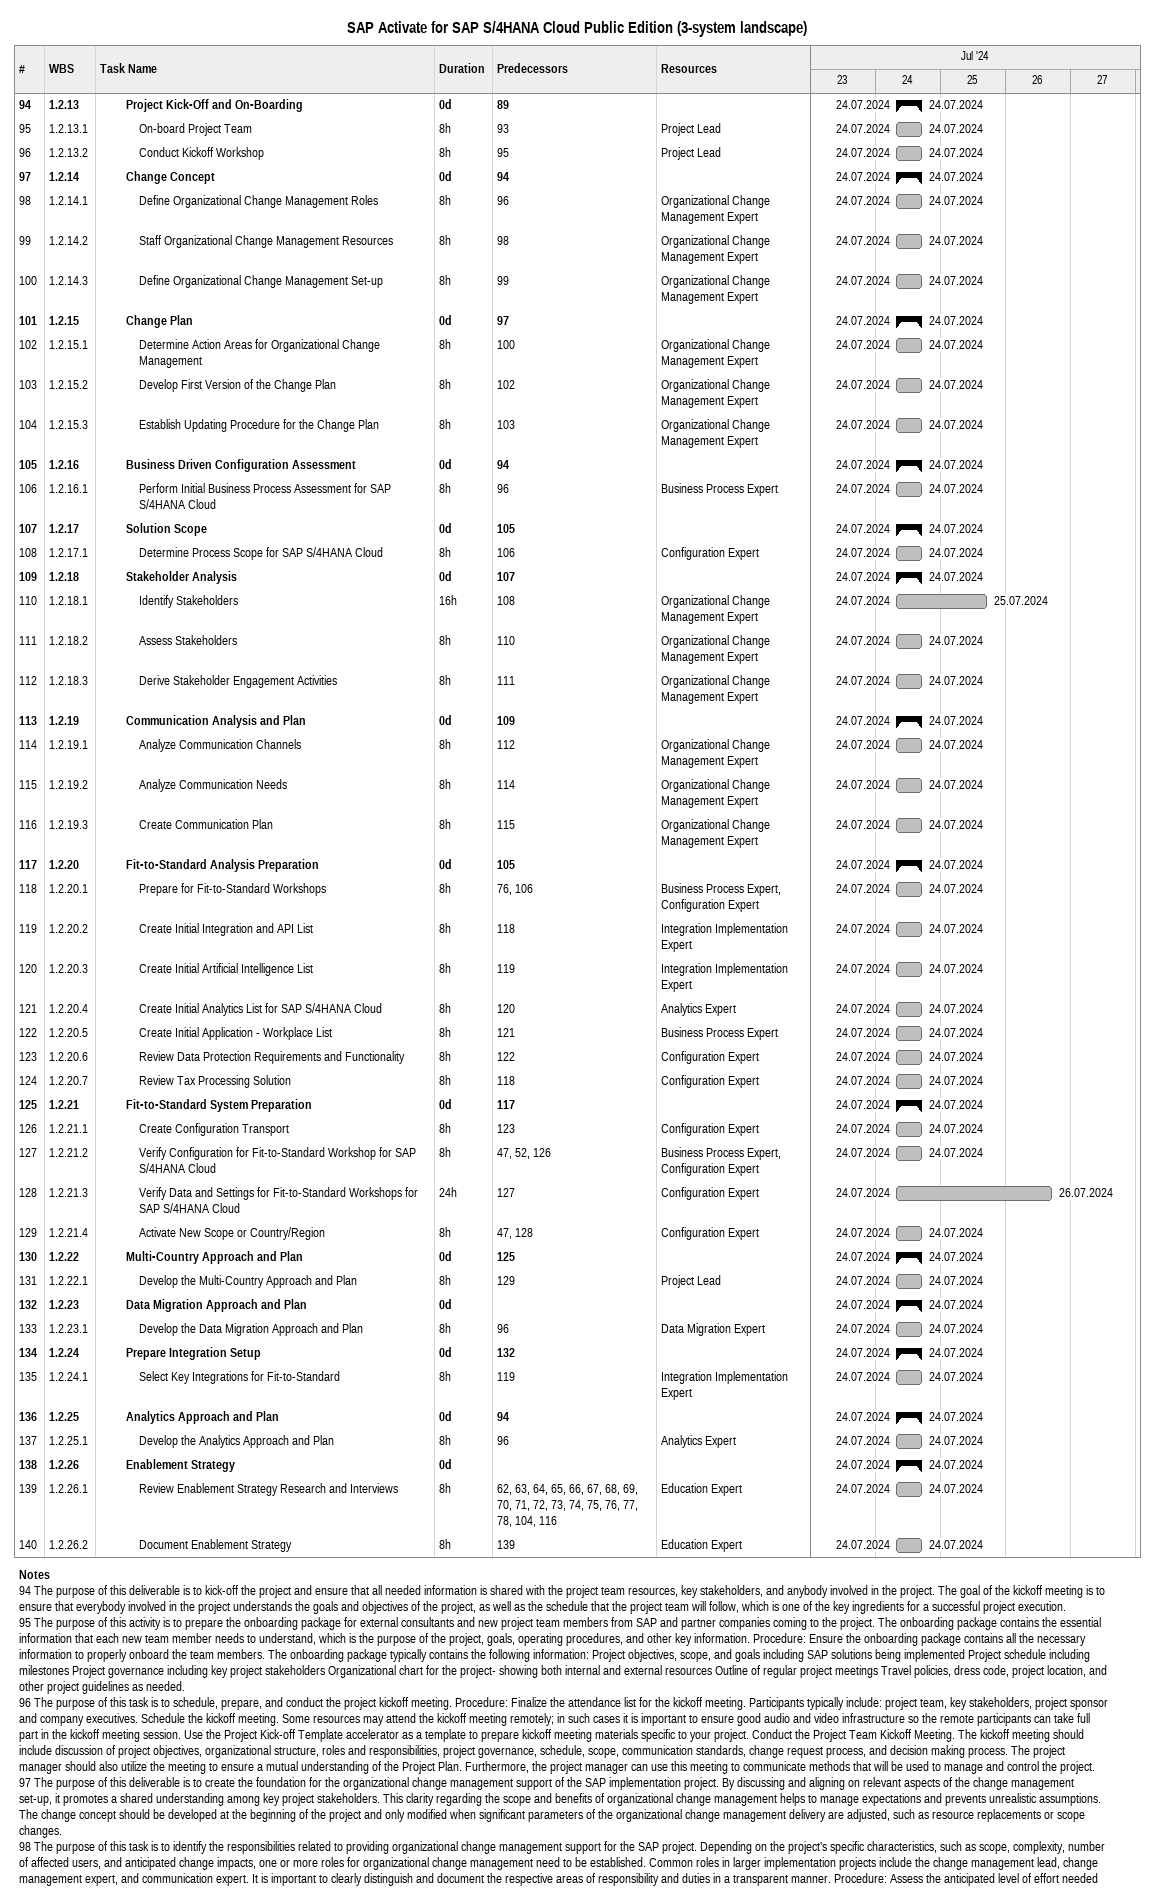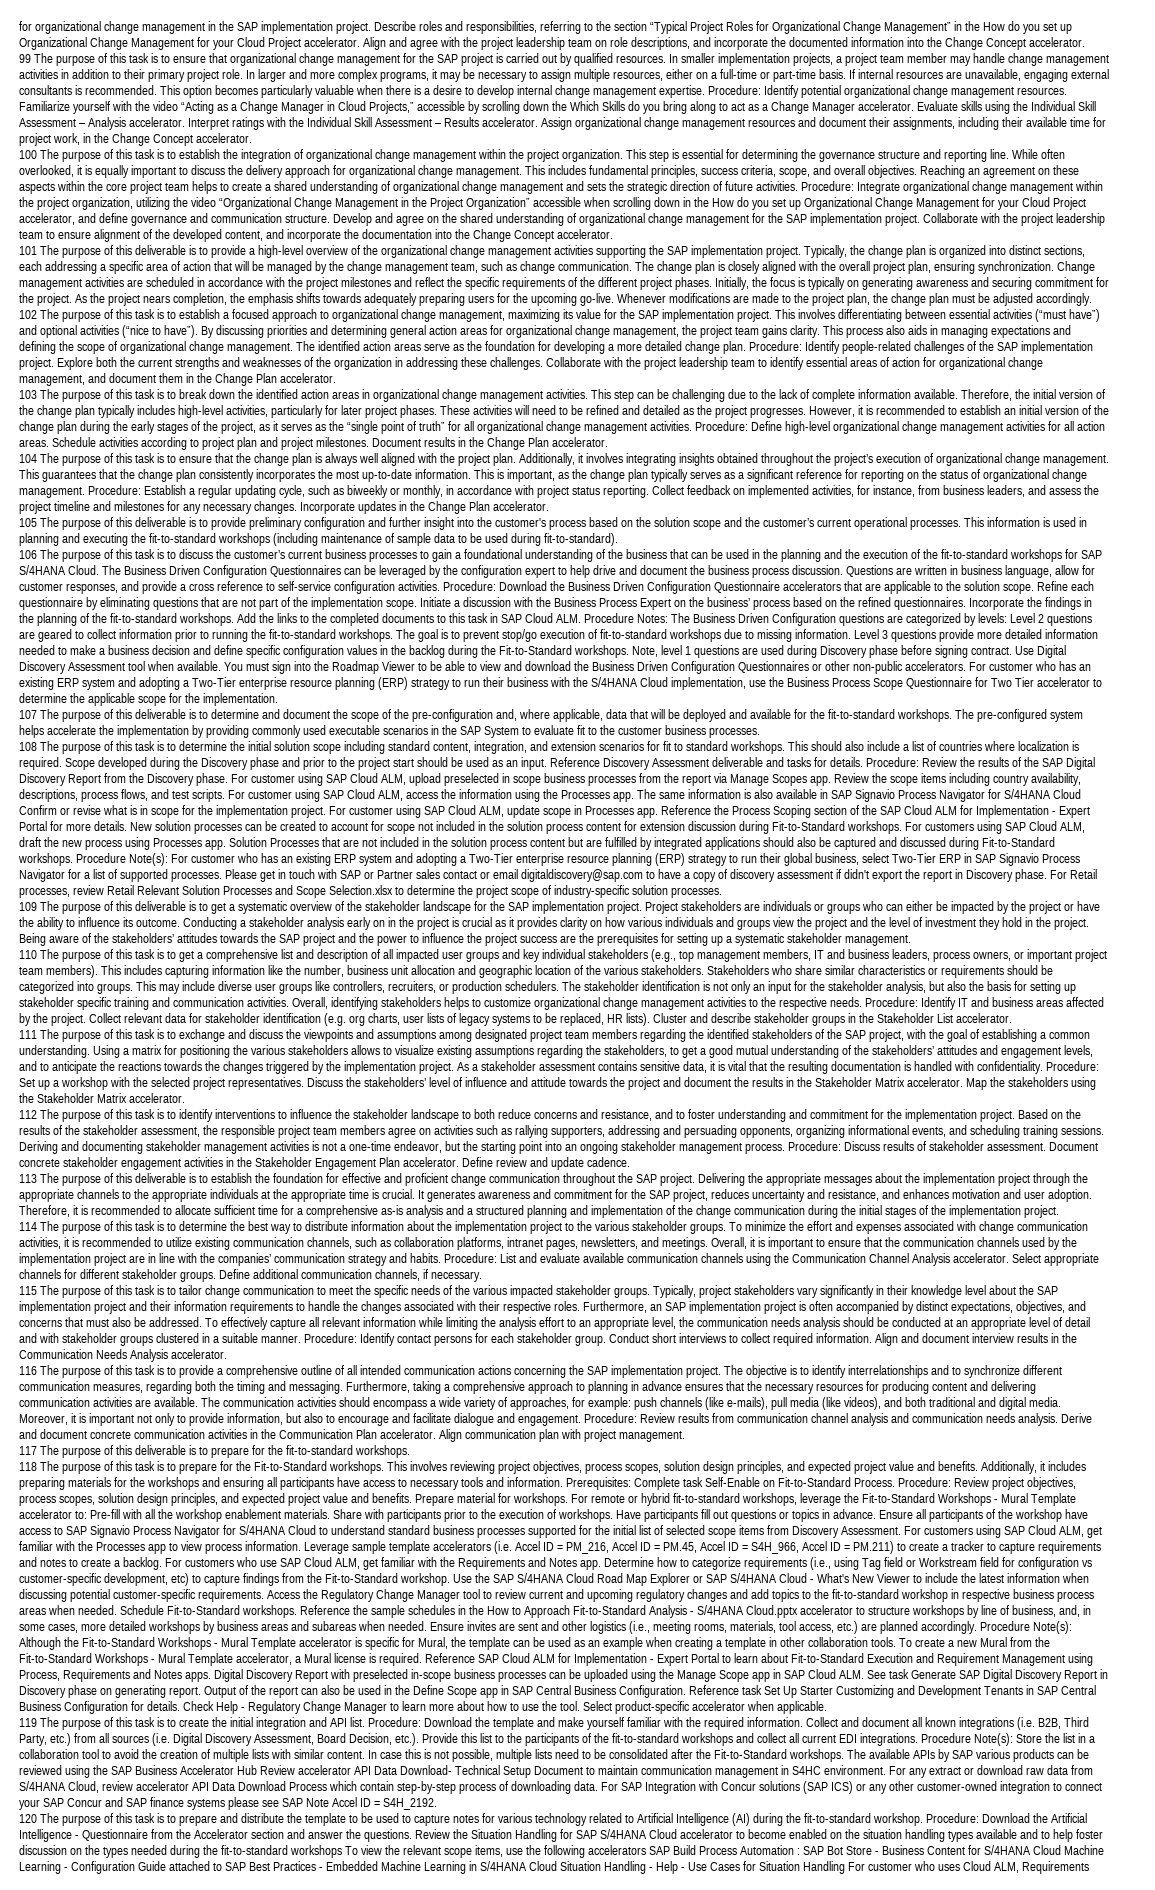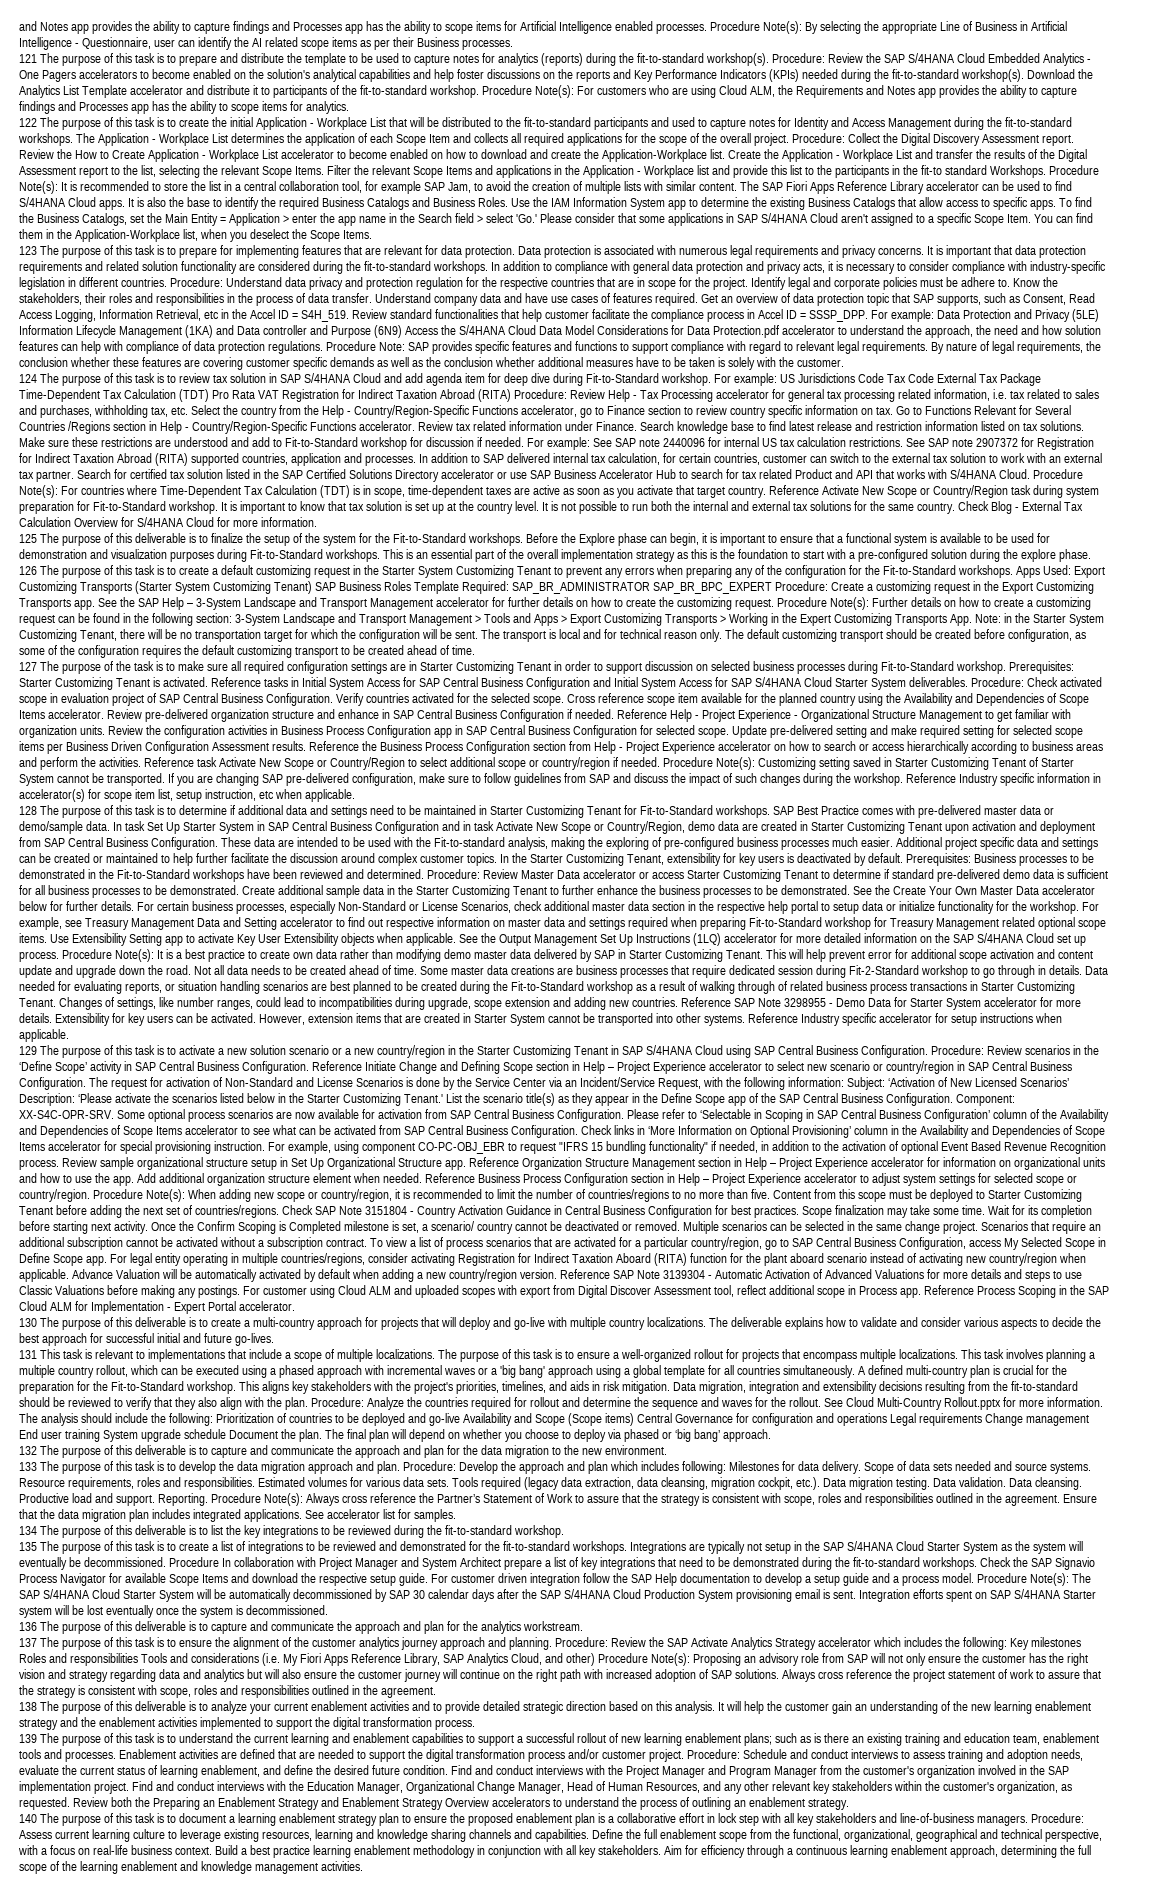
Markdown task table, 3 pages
SAP Activate for SAP S/4HANA Cloud Public Edition (3-system landscape)

| ID | WBS | Task | Duration | Start | Finish | Predecessors | Resources |
|---|---|---|---|---|---|---|---|
| 94 | 1.2.13 | **Project Kick-Off and On-Boarding** | 0d | 2024-07-24 | 2024-07-24 | 89 |  |
| 95 | 1.2.13.1 | On-board Project Team | 8h | 2024-07-24 | 2024-07-24 | 93 | Project Lead |
| 96 | 1.2.13.2 | Conduct Kickoff Workshop | 8h | 2024-07-24 | 2024-07-24 | 95 | Project Lead |
| 97 | 1.2.14 | **Change Concept** | 0d | 2024-07-24 | 2024-07-24 | 94 |  |
| 98 | 1.2.14.1 | Define Organizational Change Management Roles | 8h | 2024-07-24 | 2024-07-24 | 96 | Organizational Change Management Expert |
| 99 | 1.2.14.2 | Staff Organizational Change Management Resources | 8h | 2024-07-24 | 2024-07-24 | 98 | Organizational Change Management Expert |
| 100 | 1.2.14.3 | Define Organizational Change Management Set-up | 8h | 2024-07-24 | 2024-07-24 | 99 | Organizational Change Management Expert |
| 101 | 1.2.15 | **Change Plan** | 0d | 2024-07-24 | 2024-07-24 | 97 |  |
| 102 | 1.2.15.1 | Determine Action Areas for Organizational Change Management | 8h | 2024-07-24 | 2024-07-24 | 100 | Organizational Change Management Expert |
| 103 | 1.2.15.2 | Develop First Version of the Change Plan | 8h | 2024-07-24 | 2024-07-24 | 102 | Organizational Change Management Expert |
| 104 | 1.2.15.3 | Establish Updating Procedure for the Change Plan | 8h | 2024-07-24 | 2024-07-24 | 103 | Organizational Change Management Expert |
| 105 | 1.2.16 | **Business Driven Configuration Assessment** | 0d | 2024-07-24 | 2024-07-24 | 94 |  |
| 106 | 1.2.16.1 | Perform Initial Business Process Assessment for SAP S/4HANA Cloud | 8h | 2024-07-24 | 2024-07-24 | 96 | Business Process Expert |
| 107 | 1.2.17 | **Solution Scope** | 0d | 2024-07-24 | 2024-07-24 | 105 |  |
| 108 | 1.2.17.1 | Determine Process Scope for SAP S/4HANA Cloud | 8h | 2024-07-24 | 2024-07-24 | 106 | Configuration Expert |
| 109 | 1.2.18 | **Stakeholder Analysis** | 0d | 2024-07-24 | 2024-07-24 | 107 |  |
| 110 | 1.2.18.1 | Identify Stakeholders | 16h | 2024-07-24 | 2024-07-25 | 108 | Organizational Change Management Expert |
| 111 | 1.2.18.2 | Assess Stakeholders | 8h | 2024-07-24 | 2024-07-24 | 110 | Organizational Change Management Expert |
| 112 | 1.2.18.3 | Derive Stakeholder Engagement Activities | 8h | 2024-07-24 | 2024-07-24 | 111 | Organizational Change Management Expert |
| 113 | 1.2.19 | **Communication Analysis and Plan** | 0d | 2024-07-24 | 2024-07-24 | 109 |  |
| 114 | 1.2.19.1 | Analyze Communication Channels | 8h | 2024-07-24 | 2024-07-24 | 112 | Organizational Change Management Expert |
| 115 | 1.2.19.2 | Analyze Communication Needs | 8h | 2024-07-24 | 2024-07-24 | 114 | Organizational Change Management Expert |
| 116 | 1.2.19.3 | Create Communication Plan | 8h | 2024-07-24 | 2024-07-24 | 115 | Organizational Change Management Expert |
| 117 | 1.2.20 | **Fit-to-Standard Analysis Preparation** | 0d | 2024-07-24 | 2024-07-24 | 105 |  |
| 118 | 1.2.20.1 | Prepare for Fit-to-Standard Workshops | 8h | 2024-07-24 | 2024-07-24 | 76, 106 | Business Process Expert, Configuration Expert |
| 119 | 1.2.20.2 | Create Initial Integration and API List | 8h | 2024-07-24 | 2024-07-24 | 118 | Integration Implementation Expert |
| 120 | 1.2.20.3 | Create Initial Artificial Intelligence List | 8h | 2024-07-24 | 2024-07-24 | 119 | Integration Implementation Expert |
| 121 | 1.2.20.4 | Create Initial Analytics List for SAP S/4HANA Cloud | 8h | 2024-07-24 | 2024-07-24 | 120 | Analytics Expert |
| 122 | 1.2.20.5 | Create Initial Application - Workplace List | 8h | 2024-07-24 | 2024-07-24 | 121 | Business Process Expert |
| 123 | 1.2.20.6 | Review Data Protection Requirements and Functionality | 8h | 2024-07-24 | 2024-07-24 | 122 | Configuration Expert |
| 124 | 1.2.20.7 | Review Tax Processing Solution | 8h | 2024-07-24 | 2024-07-24 | 118 | Configuration Expert |
| 125 | 1.2.21 | **Fit-to-Standard System Preparation** | 0d | 2024-07-24 | 2024-07-24 | 117 |  |
| 126 | 1.2.21.1 | Create Configuration Transport | 8h | 2024-07-24 | 2024-07-24 | 123 | Configuration Expert |
| 127 | 1.2.21.2 | Verify Configuration for Fit-to-Standard Workshop for SAP S/4HANA Cloud | 8h | 2024-07-24 | 2024-07-24 | 47, 52, 126 | Business Process Expert, Configuration Expert |
| 128 | 1.2.21.3 | Verify Data and Settings for Fit-to-Standard Workshops for SAP S/4HANA Cloud | 24h | 2024-07-24 | 2024-07-26 | 127 | Configuration Expert |
| 129 | 1.2.21.4 | Activate New Scope or Country/Region | 8h | 2024-07-24 | 2024-07-24 | 47, 128 | Configuration Expert |
| 130 | 1.2.22 | **Multi-Country Approach and Plan** | 0d | 2024-07-24 | 2024-07-24 | 125 |  |
| 131 | 1.2.22.1 | Develop the Multi-Country Approach and Plan | 8h | 2024-07-24 | 2024-07-24 | 129 | Project Lead |
| 132 | 1.2.23 | **Data Migration Approach and Plan** | 0d | 2024-07-24 | 2024-07-24 |  |  |
| 133 | 1.2.23.1 | Develop the Data Migration Approach and Plan | 8h | 2024-07-24 | 2024-07-24 | 96 | Data Migration Expert |
| 134 | 1.2.24 | **Prepare Integration Setup** | 0d | 2024-07-24 | 2024-07-24 | 132 |  |
| 135 | 1.2.24.1 | Select Key Integrations for Fit-to-Standard | 8h | 2024-07-24 | 2024-07-24 | 119 | Integration Implementation Expert |
| 136 | 1.2.25 | **Analytics Approach and Plan** | 0d | 2024-07-24 | 2024-07-24 | 94 |  |
| 137 | 1.2.25.1 | Develop the Analytics Approach and Plan | 8h | 2024-07-24 | 2024-07-24 | 96 | Analytics Expert |
| 138 | 1.2.26 | **Enablement Strategy** | 0d | 2024-07-24 | 2024-07-24 |  |  |
| 139 | 1.2.26.1 | Review Enablement Strategy Research and Interviews | 8h | 2024-07-24 | 2024-07-24 | 62, 63, 64, 65, 66, 67, 68, 69, 70, 71, 72, 73, 74, 75, 76, 77, 78, 104, 116 | Education Expert |
| 140 | 1.2.26.2 | Document Enablement Strategy | 8h | 2024-07-24 | 2024-07-24 | 139 | Education Expert |

Notes
- 94: The purpose of this deliverable is to kick-off the project and ensure that all needed information is shared with the project team resources, key stakeholders, and anybody involved in the project. The goal of the kickoff meeting is to ensure that everybody involved in the project understands the goals and objectives of the project, as well as the schedule that the project team will follow, which is one of the key ingredients for a successful project execution.
- 95: The purpose of this activity is to prepare the onboarding package for external consultants and new project team members from SAP and partner companies coming to the project. The onboarding package contains the essential information that each new team member needs to understand, which is the purpose of the project, goals, operating procedures, and other key information. Procedure: Ensure the onboarding package contains all the necessary information to properly onboard the team members. The onboarding package typically contains the following information: Project objectives, scope, and goals including SAP solutions being implemented Project schedule including milestones Project governance including key project stakeholders Organizational chart for the project- showing both internal and external resources Outline of regular project meetings Travel policies, dress code, project location, and other project guidelines as needed.
- 96: The purpose of this task is to schedule, prepare, and conduct the project kickoff meeting. Procedure: Finalize the attendance list for the kickoff meeting. Participants typically include: project team, key stakeholders, project sponsor and company executives. Schedule the kickoff meeting. Some resources may attend the kickoff meeting remotely; in such cases it is important to ensure good audio and video infrastructure so the remote participants can take full part in the kickoff meeting session. Use the Project Kick-off Template accelerator as a template to prepare kickoff meeting materials specific to your project. Conduct the Project Team Kickoff Meeting. The kickoff meeting should include discussion of project objectives, organizational structure, roles and responsibilities, project governance, schedule, scope, communication standards, change request process, and decision making process. The project manager should also utilize the meeting to ensure a mutual understanding of the Project Plan. Furthermore, the project manager can use this meeting to communicate methods that will be used to manage and control the project.
- 97: The purpose of this deliverable is to create the foundation for the organizational change management support of the SAP implementation project. By discussing and aligning on relevant aspects of the change management set-up, it promotes a shared understanding among key project stakeholders. This clarity regarding the scope and benefits of organizational change management helps to manage expectations and prevents unrealistic assumptions. The change concept should be developed at the beginning of the project and only modified when significant parameters of the organizational change management delivery are adjusted, such as resource replacements or scope changes.
- 98: The purpose of this task is to identify the responsibilities related to providing organizational change management support for the SAP project. Depending on the project’s specific characteristics, such as scope, complexity, number of affected users, and anticipated change impacts, one or more roles for organizational change management need to be established. Common roles in larger implementation projects include the change management lead, change management expert, and communication expert. It is important to clearly distinguish and document the respective areas of responsibility and duties in a transparent manner. Procedure: Assess the anticipated level of effort needed for organizational change management in the SAP implementation project. Describe roles and responsibilities, referring to the section “Typical Project Roles for Organizational Change Management” in the How do you set up Organizational Change Management for your Cloud Project accelerator. Align and agree with the project leadership team on role descriptions, and incorporate the documented information into the Change Concept accelerator.
- 99: The purpose of this task is to ensure that organizational change management for the SAP project is carried out by qualified resources. In smaller implementation projects, a project team member may handle change management activities in addition to their primary project role. In larger and more complex programs, it may be necessary to assign multiple resources, either on a full-time or part-time basis. If internal resources are unavailable, engaging external consultants is recommended. This option becomes particularly valuable when there is a desire to develop internal change management expertise. Procedure: Identify potential organizational change management resources. Familiarize yourself with the video “Acting as a Change Manager in Cloud Projects,” accessible by scrolling down the Which Skills do you bring along to act as a Change Manager accelerator. Evaluate skills using the Individual Skill Assessment – Analysis accelerator. Interpret ratings with the Individual Skill Assessment – Results accelerator. Assign organizational change management resources and document their assignments, including their available time for project work, in the Change Concept accelerator.
- 100: The purpose of this task is to establish the integration of organizational change management within the project organization. This step is essential for determining the governance structure and reporting line. While often overlooked, it is equally important to discuss the delivery approach for organizational change management. This includes fundamental principles, success criteria, scope, and overall objectives. Reaching an agreement on these aspects within the core project team helps to create a shared understanding of organizational change management and sets the strategic direction of future activities. Procedure: Integrate organizational change management within the project organization, utilizing the video “Organizational Change Management in the Project Organization” accessible when scrolling down in the How do you set up Organizational Change Management for your Cloud Project accelerator, and define governance and communication structure. Develop and agree on the shared understanding of organizational change management for the SAP implementation project. Collaborate with the project leadership team to ensure alignment of the developed content, and incorporate the documentation into the Change Concept accelerator.
- 101: The purpose of this deliverable is to provide a high-level overview of the organizational change management activities supporting the SAP implementation project. Typically, the change plan is organized into distinct sections, each addressing a specific area of action that will be managed by the change management team, such as change communication. The change plan is closely aligned with the overall project plan, ensuring synchronization. Change management activities are scheduled in accordance with the project milestones and reflect the specific requirements of the different project phases. Initially, the focus is typically on generating awareness and securing commitment for the project. As the project nears completion, the emphasis shifts towards adequately preparing users for the upcoming go-live. Whenever modifications are made to the project plan, the change plan must be adjusted accordingly.
- 102: The purpose of this task is to establish a focused approach to organizational change management, maximizing its value for the SAP implementation project. This involves differentiating between essential activities (“must have”) and optional activities (“nice to have”). By discussing priorities and determining general action areas for organizational change management, the project team gains clarity. This process also aids in managing expectations and defining the scope of organizational change management. The identified action areas serve as the foundation for developing a more detailed change plan. Procedure: Identify people-related challenges of the SAP implementation project. Explore both the current strengths and weaknesses of the organization in addressing these challenges. Collaborate with the project leadership team to identify essential areas of action for organizational change management, and document them in the Change Plan accelerator.
- 103: The purpose of this task is to break down the identified action areas in organizational change management activities. This step can be challenging due to the lack of complete information available. Therefore, the initial version of the change plan typically includes high-level activities, particularly for later project phases. These activities will need to be refined and detailed as the project progresses. However, it is recommended to establish an initial version of the change plan during the early stages of the project, as it serves as the “single point of truth” for all organizational change management activities. Procedure: Define high-level organizational change management activities for all action areas. Schedule activities according to project plan and project milestones. Document results in the Change Plan accelerator.
- 104: The purpose of this task is to ensure that the change plan is always well aligned with the project plan. Additionally, it involves integrating insights obtained throughout the project’s execution of organizational change management. This guarantees that the change plan consistently incorporates the most up-to-date information. This is important, as the change plan typically serves as a significant reference for reporting on the status of organizational change management. Procedure: Establish a regular updating cycle, such as biweekly or monthly, in accordance with project status reporting. Collect feedback on implemented activities, for instance, from business leaders, and assess the project timeline and milestones for any necessary changes. Incorporate updates in the Change Plan accelerator.
- 105: The purpose of this deliverable is to provide preliminary configuration and further insight into the customer's process based on the solution scope and the customer’s current operational processes. This information is used in planning and executing the fit-to-standard workshops (including maintenance of sample data to be used during fit-to-standard).
- 106: The purpose of this task is to discuss the customer’s current business processes to gain a foundational understanding of the business that can be used in the planning and the execution of the fit-to-standard workshops for SAP S/4HANA Cloud. The Business Driven Configuration Questionnaires can be leveraged by the configuration expert to help drive and document the business process discussion. Questions are written in business language, allow for customer responses, and provide a cross reference to self-service configuration activities. Procedure: Download the Business Driven Configuration Questionnaire accelerators that are applicable to the solution scope. Refine each questionnaire by eliminating questions that are not part of the implementation scope. Initiate a discussion with the Business Process Expert on the business’ process based on the refined questionnaires. Incorporate the findings in the planning of the fit-to-standard workshops. Add the links to the completed documents to this task in SAP Cloud ALM. Procedure Notes: The Business Driven Configuration questions are categorized by levels: Level 2 questions are geared to collect information prior to running the fit-to-standard workshops. The goal is to prevent stop/go execution of fit-to-standard workshops due to missing information. Level 3 questions provide more detailed information needed to make a business decision and define specific configuration values in the backlog during the Fit-to-Standard workshops. Note, level 1 questions are used during Discovery phase before signing contract. Use Digital Discovery Assessment tool when available. You must sign into the Roadmap Viewer to be able to view and download the Business Driven Configuration Questionnaires or other non-public accelerators. For customer who has an existing ERP system and adopting a Two-Tier enterprise resource planning (ERP) strategy to run their business with the S/4HANA Cloud implementation, use the Business Process Scope Questionnaire for Two Tier accelerator to determine the applicable scope for the implementation.
- 107: The purpose of this deliverable is to determine and document the scope of the pre-configuration and, where applicable, data that will be deployed and available for the fit-to-standard workshops. The pre-configured system helps accelerate the implementation by providing commonly used executable scenarios in the SAP System to evaluate fit to the customer business processes.
- 108: The purpose of this task is to determine the initial solution scope including standard content, integration, and extension scenarios for fit to standard workshops. This should also include a list of countries where localization is required. Scope developed during the Discovery phase and prior to the project start should be used as an input. Reference Discovery Assessment deliverable and tasks for details. Procedure: Review the results of the SAP Digital Discovery Report from the Discovery phase. For customer using SAP Cloud ALM, upload preselected in scope business processes from the report via Manage Scopes app. Review the scope items including country availability, descriptions, process flows, and test scripts. For customer using SAP Cloud ALM, access the information using the Processes app. The same information is also available in SAP Signavio Process Navigator for S/4HANA Cloud Confirm or revise what is in scope for the implementation project. For customer using SAP Cloud ALM, update scope in Processes app. Reference the Process Scoping section of the SAP Cloud ALM for Implementation - Expert Portal for more details. New solution processes can be created to account for scope not included in the solution process content for extension discussion during Fit-to-Standard workshops. For customers using SAP Cloud ALM, draft the new process using Processes app. Solution Processes that are not included in the solution process content but are fulfilled by integrated applications should also be captured and discussed during Fit-to-Standard workshops. Procedure Note(s): For customer who has an existing ERP system and adopting a Two-Tier enterprise resource planning (ERP) strategy to run their global business, select Two-Tier ERP in SAP Signavio Process Navigator for a list of supported processes. Please get in touch with SAP or Partner sales contact or email digitaldiscovery@sap.com to have a copy of discovery assessment if didn't export the report in Discovery phase. For Retail processes, review Retail Relevant Solution Processes and Scope Selection.xlsx to determine the project scope of industry-specific solution processes.
- 109: The purpose of this deliverable is to get a systematic overview of the stakeholder landscape for the SAP implementation project. Project stakeholders are individuals or groups who can either be impacted by the project or have the ability to influence its outcome. Conducting a stakeholder analysis early on in the project is crucial as it provides clarity on how various individuals and groups view the project and the level of investment they hold in the project. Being aware of the stakeholders’ attitudes towards the SAP project and the power to influence the project success are the prerequisites for setting up a systematic stakeholder management.
- 110: The purpose of this task is to get a comprehensive list and description of all impacted user groups and key individual stakeholders (e.g., top management members, IT and business leaders, process owners, or important project team members). This includes capturing information like the number, business unit allocation and geographic location of the various stakeholders. Stakeholders who share similar characteristics or requirements should be categorized into groups. This may include diverse user groups like controllers, recruiters, or production schedulers. The stakeholder identification is not only an input for the stakeholder analysis, but also the basis for setting up stakeholder specific training and communication activities. Overall, identifying stakeholders helps to customize organizational change management activities to the respective needs. Procedure: Identify IT and business areas affected by the project. Collect relevant data for stakeholder identification (e.g. org charts, user lists of legacy systems to be replaced, HR lists). Cluster and describe stakeholder groups in the Stakeholder List accelerator.
- 111: The purpose of this task is to exchange and discuss the viewpoints and assumptions among designated project team members regarding the identified stakeholders of the SAP project, with the goal of establishing a common understanding. Using a matrix for positioning the various stakeholders allows to visualize existing assumptions regarding the stakeholders, to get a good mutual understanding of the stakeholders’ attitudes and engagement levels, and to anticipate the reactions towards the changes triggered by the implementation project. As a stakeholder assessment contains sensitive data, it is vital that the resulting documentation is handled with confidentiality. Procedure: Set up a workshop with the selected project representatives. Discuss the stakeholders’ level of influence and attitude towards the project and document the results in the Stakeholder Matrix accelerator. Map the stakeholders using the Stakeholder Matrix accelerator.
- 112: The purpose of this task is to identify interventions to influence the stakeholder landscape to both reduce concerns and resistance, and to foster understanding and commitment for the implementation project. Based on the results of the stakeholder assessment, the responsible project team members agree on activities such as rallying supporters, addressing and persuading opponents, organizing informational events, and scheduling training sessions. Deriving and documenting stakeholder management activities is not a one-time endeavor, but the starting point into an ongoing stakeholder management process. Procedure: Discuss results of stakeholder assessment. Document concrete stakeholder engagement activities in the Stakeholder Engagement Plan accelerator. Define review and update cadence.
- 113: The purpose of this deliverable is to establish the foundation for effective and proficient change communication throughout the SAP project. Delivering the appropriate messages about the implementation project through the appropriate channels to the appropriate individuals at the appropriate time is crucial. It generates awareness and commitment for the SAP project, reduces uncertainty and resistance, and enhances motivation and user adoption. Therefore, it is recommended to allocate sufficient time for a comprehensive as-is analysis and a structured planning and implementation of the change communication during the initial stages of the implementation project.
- 114: The purpose of this task is to determine the best way to distribute information about the implementation project to the various stakeholder groups. To minimize the effort and expenses associated with change communication activities, it is recommended to utilize existing communication channels, such as collaboration platforms, intranet pages, newsletters, and meetings. Overall, it is important to ensure that the communication channels used by the implementation project are in line with the companies’ communication strategy and habits. Procedure: List and evaluate available communication channels using the Communication Channel Analysis accelerator. Select appropriate channels for different stakeholder groups. Define additional communication channels, if necessary.
- 115: The purpose of this task is to tailor change communication to meet the specific needs of the various impacted stakeholder groups. Typically, project stakeholders vary significantly in their knowledge level about the SAP implementation project and their information requirements to handle the changes associated with their respective roles. Furthermore, an SAP implementation project is often accompanied by distinct expectations, objectives, and concerns that must also be addressed. To effectively capture all relevant information while limiting the analysis effort to an appropriate level, the communication needs analysis should be conducted at an appropriate level of detail and with stakeholder groups clustered in a suitable manner. Procedure: Identify contact persons for each stakeholder group. Conduct short interviews to collect required information. Align and document interview results in the Communication Needs Analysis accelerator.
- 116: The purpose of this task is to provide a comprehensive outline of all intended communication actions concerning the SAP implementation project. The objective is to identify interrelationships and to synchronize different communication measures, regarding both the timing and messaging. Furthermore, taking a comprehensive approach to planning in advance ensures that the necessary resources for producing content and delivering communication activities are available. The communication activities should encompass a wide variety of approaches, for example: push channels (like e-mails), pull media (like videos), and both traditional and digital media. Moreover, it is important not only to provide information, but also to encourage and facilitate dialogue and engagement. Procedure: Review results from communication channel analysis and communication needs analysis. Derive and document concrete communication activities in the Communication Plan accelerator. Align communication plan with project management.
- 117: The purpose of this deliverable is to prepare for the fit-to-standard workshops.
- 118: The purpose of this task is to prepare for the Fit-to-Standard workshops. This involves reviewing project objectives, process scopes, solution design principles, and expected project value and benefits. Additionally, it includes preparing materials for the workshops and ensuring all participants have access to necessary tools and information. Prerequisites: Complete task Self-Enable on Fit-to-Standard Process. Procedure: Review project objectives, process scopes, solution design principles, and expected project value and benefits. Prepare material for workshops. For remote or hybrid fit-to-standard workshops, leverage the Fit-to-Standard Workshops - Mural Template accelerator to: Pre-fill with all the workshop enablement materials. Share with participants prior to the execution of workshops. Have participants fill out questions or topics in advance. Ensure all participants of the workshop have access to SAP Signavio Process Navigator for S/4HANA Cloud to understand standard business processes supported for the initial list of selected scope items from Discovery Assessment. For customers using SAP Cloud ALM, get familiar with the Processes app to view process information. Leverage sample template accelerators (i.e. Accel ID = PM_216, Accel ID = PM.45, Accel ID = S4H_966, Accel ID = PM.211) to create a tracker to capture requirements and notes to create a backlog. For customers who use SAP Cloud ALM, get familiar with the Requirements and Notes app. Determine how to categorize requirements (i.e., using Tag field or Workstream field for configuration vs customer-specific development, etc) to capture findings from the Fit-to-Standard workshop. Use the SAP S/4HANA Cloud Road Map Explorer or SAP S/4HANA Cloud - What's New Viewer to include the latest information when discussing potential customer-specific requirements. Access the Regulatory Change Manager tool to review current and upcoming regulatory changes and add topics to the fit-to-standard workshop in respective business process areas when needed. Schedule Fit-to-Standard workshops. Reference the sample schedules in the How to Approach Fit-to-Standard Analysis - S/4HANA Cloud.pptx accelerator to structure workshops by line of business, and, in some cases, more detailed workshops by business areas and subareas when needed. Ensure invites are sent and other logistics (i.e., meeting rooms, materials, tool access, etc.) are planned accordingly. Procedure Note(s): Although the Fit-to-Standard Workshops - Mural Template accelerator is specific for Mural, the template can be used as an example when creating a template in other collaboration tools. To create a new Mural from the Fit-to-Standard Workshops - Mural Template accelerator, a Mural license is required. Reference SAP Cloud ALM for Implementation - Expert Portal to learn about Fit-to-Standard Execution and Requirement Management using Process, Requirements and Notes apps. Digital Discovery Report with preselected in-scope business processes can be uploaded using the Manage Scope app in SAP Cloud ALM. See task Generate SAP Digital Discovery Report in Discovery phase on generating report. Output of the report can also be used in the Define Scope app in SAP Central Business Configuration. Reference task Set Up Starter Customizing and Development Tenants in SAP Central Business Configuration for details. Check Help - Regulatory Change Manager to learn more about how to use the tool. Select product-specific accelerator when applicable.
- 119: The purpose of this task is to create the initial integration and API list. Procedure: Download the template and make yourself familiar with the required information. Collect and document all known integrations (i.e. B2B, Third Party, etc.) from all sources (i.e. Digital Discovery Assessment, Board Decision, etc.). Provide this list to the participants of the fit-to-standard workshops and collect all current EDI integrations. Procedure Note(s): Store the list in a collaboration tool to avoid the creation of multiple lists with similar content. In case this is not possible, multiple lists need to be consolidated after the Fit-to-Standard workshops. The available APIs by SAP various products can be reviewed using the SAP Business Accelerator Hub Review accelerator API Data Download- Technical Setup Document to maintain communication management in S4HC environment. For any extract or download raw data from S/4HANA Cloud, review accelerator API Data Download Process which contain step-by-step process of downloading data. For SAP Integration with Concur solutions (SAP ICS) or any other customer-owned integration to connect your SAP Concur and SAP finance systems please see SAP Note Accel ID = S4H_2192.
- 120: The purpose of this task is to prepare and distribute the template to be used to capture notes for various technology related to Artificial Intelligence (AI) during the fit-to-standard workshop. Procedure: Download the Artificial Intelligence - Questionnaire from the Accelerator section and answer the questions. Review the Situation Handling for SAP S/4HANA Cloud accelerator to become enabled on the situation handling types available and to help foster discussion on the types needed during the fit-to-standard workshops To view the relevant scope items, use the following accelerators SAP Build Process Automation : SAP Bot Store - Business Content for S/4HANA Cloud Machine Learning - Configuration Guide attached to SAP Best Practices - Embedded Machine Learning in S/4HANA Cloud Situation Handling - Help - Use Cases for Situation Handling For customer who uses Cloud ALM, Requirements and Notes app provides the ability to capture findings and Processes app has the ability to scope items for Artificial Intelligence enabled processes. Procedure Note(s): By selecting the appropriate Line of Business in Artificial Intelligence - Questionnaire, user can identify the AI related scope items as per their Business processes.
- 121: The purpose of this task is to prepare and distribute the template to be used to capture notes for analytics (reports) during the fit-to-standard workshop(s). Procedure: Review the SAP S/4HANA Cloud Embedded Analytics - One Pagers accelerators to become enabled on the solution's analytical capabilities and help foster discussions on the reports and Key Performance Indicators (KPIs) needed during the fit-to-standard workshop(s). Download the Analytics List Template accelerator and distribute it to participants of the fit-to-standard workshop. Procedure Note(s): For customers who are using Cloud ALM, the Requirements and Notes app provides the ability to capture findings and Processes app has the ability to scope items for analytics.
- 122: The purpose of this task is to create the initial Application - Workplace List that will be distributed to the fit-to-standard participants and used to capture notes for Identity and Access Management during the fit-to-standard workshops. The Application - Workplace List determines the application of each Scope Item and collects all required applications for the scope of the overall project. Procedure: Collect the Digital Discovery Assessment report. Review the How to Create Application - Workplace List accelerator to become enabled on how to download and create the Application-Workplace list. Create the Application - Workplace List and transfer the results of the Digital Assessment report to the list, selecting the relevant Scope Items. Filter the relevant Scope Items and applications in the Application - Workplace list and provide this list to the participants in the fit-to standard Workshops. Procedure Note(s): It is recommended to store the list in a central collaboration tool, for example SAP Jam, to avoid the creation of multiple lists with similar content. The SAP Fiori Apps Reference Library accelerator can be used to find S/4HANA Cloud apps. It is also the base to identify the required Business Catalogs and Business Roles. Use the IAM Information System app to determine the existing Business Catalogs that allow access to specific apps. To find the Business Catalogs, set the Main Entity = Application > enter the app name in the Search field > select 'Go.' Please consider that some applications in SAP S/4HANA Cloud aren't assigned to a specific Scope Item. You can find them in the Application-Workplace list, when you deselect the Scope Items.
- 123: The purpose of this task is to prepare for implementing features that are relevant for data protection. Data protection is associated with numerous legal requirements and privacy concerns. It is important that data protection requirements and related solution functionality are considered during the fit-to-standard workshops. In addition to compliance with general data protection and privacy acts, it is necessary to consider compliance with industry-specific legislation in different countries. Procedure: Understand data privacy and protection regulation for the respective countries that are in scope for the project. Identify legal and corporate policies must be adhere to. Know the stakeholders, their roles and responsibilities in the process of data transfer. Understand company data and have use cases of features required. Get an overview of data protection topic that SAP supports, such as Consent, Read Access Logging, Information Retrieval, etc in the Accel ID = S4H_519. Review standard functionalities that help customer facilitate the compliance process in Accel ID = SSSP_DPP. For example: Data Protection and Privacy (5LE) Information Lifecycle Management (1KA) and Data controller and Purpose (6N9) Access the S/4HANA Cloud Data Model Considerations for Data Protection.pdf accelerator to understand the approach, the need and how solution features can help with compliance of data protection regulations. Procedure Note: SAP provides specific features and functions to support compliance with regard to relevant legal requirements. By nature of legal requirements, the conclusion whether these features are covering customer specific demands as well as the conclusion whether additional measures have to be taken is solely with the customer.
- 124: The purpose of this task is to review tax solution in SAP S/4HANA Cloud and add agenda item for deep dive during Fit-to-Standard workshop. For example: US Jurisdictions Code Tax Code External Tax Package Time-Dependent Tax Calculation (TDT) Pro Rata VAT Registration for Indirect Taxation Abroad (RITA) Procedure: Review Help - Tax Processing accelerator for general tax processing related information, i.e. tax related to sales and purchases, withholding tax, etc. Select the country from the Help - Country/Region-Specific Functions accelerator, go to Finance section to review country specific information on tax. Go to Functions Relevant for Several Countries /Regions section in Help - Country/Region-Specific Functions accelerator. Review tax related information under Finance. Search knowledge base to find latest release and restriction information listed on tax solutions. Make sure these restrictions are understood and add to Fit-to-Standard workshop for discussion if needed. For example: See SAP note 2440096 for internal US tax calculation restrictions. See SAP note 2907372 for Registration for Indirect Taxation Abroad (RITA) supported countries, application and processes. In addition to SAP delivered internal tax calculation, for certain countries, customer can switch to the external tax solution to work with an external tax partner. Search for certified tax solution listed in the SAP Certified Solutions Directory accelerator or use SAP Business Accelerator Hub to search for tax related Product and API that works with S/4HANA Cloud. Procedure Note(s): For countries where Time-Dependent Tax Calculation (TDT) is in scope, time-dependent taxes are active as soon as you activate that target country. Reference Activate New Scope or Country/Region task during system preparation for Fit-to-Standard workshop. It is important to know that tax solution is set up at the country level. It is not possible to run both the internal and external tax solutions for the same country. Check Blog - External Tax Calculation Overview for S/4HANA Cloud for more information.
- 125: The purpose of this deliverable is to finalize the setup of the system for the Fit-to-Standard workshops. Before the Explore phase can begin, it is important to ensure that a functional system is available to be used for demonstration and visualization purposes during Fit-to-Standard workshops. This is an essential part of the overall implementation strategy as this is the foundation to start with a pre-configured solution during the explore phase.
- 126: The purpose of this task is to create a default customizing request in the Starter System Customizing Tenant to prevent any errors when preparing any of the configuration for the Fit-to-Standard workshops. Apps Used: Export Customizing Transports (Starter System Customizing Tenant) SAP Business Roles Template Required: SAP_BR_ADMINISTRATOR SAP_BR_BPC_EXPERT Procedure: Create a customizing request in the Export Customizing Transports app. See the SAP Help – 3-System Landscape and Transport Management accelerator for further details on how to create the customizing request. Procedure Note(s): Further details on how to create a customizing request can be found in the following section: 3-System Landscape and Transport Management > Tools and Apps > Export Customizing Transports > Working in the Expert Customizing Transports App. Note: in the Starter System Customizing Tenant, there will be no transportation target for which the configuration will be sent. The transport is local and for technical reason only. The default customizing transport should be created before configuration, as some of the configuration requires the default customizing transport to be created ahead of time.
- 127: The purpose of the task is to make sure all required configuration settings are in Starter Customizing Tenant in order to support discussion on selected business processes during Fit-to-Standard workshop. Prerequisites: Starter Customizing Tenant is activated. Reference tasks in Initial System Access for SAP Central Business Configuration and Initial System Access for SAP S/4HANA Cloud Starter System deliverables. Procedure: Check activated scope in evaluation project of SAP Central Business Configuration. Verify countries activated for the selected scope. Cross reference scope item available for the planned country using the Availability and Dependencies of Scope Items accelerator. Review pre-delivered organization structure and enhance in SAP Central Business Configuration if needed. Reference Help - Project Experience - Organizational Structure Management to get familiar with organization units. Review the configuration activities in Business Process Configuration app in SAP Central Business Configuration for selected scope. Update pre-delivered setting and make required setting for selected scope items per Business Driven Configuration Assessment results. Reference the Business Process Configuration section from Help - Project Experience accelerator on how to search or access hierarchically according to business areas and perform the activities. Reference task Activate New Scope or Country/Region to select additional scope or country/region if needed. Procedure Note(s): Customizing setting saved in Starter Customizing Tenant of Starter System cannot be transported. If you are changing SAP pre-delivered configuration, make sure to follow guidelines from SAP and discuss the impact of such changes during the workshop. Reference Industry specific information in accelerator(s) for scope item list, setup instruction, etc when applicable.
- 128: The purpose of this task is to determine if additional data and settings need to be maintained in Starter Customizing Tenant for Fit-to-Standard workshops. SAP Best Practice comes with pre-delivered master data or demo/sample data. In task Set Up Starter System in SAP Central Business Configuration and in task Activate New Scope or Country/Region, demo data are created in Starter Customizing Tenant upon activation and deployment from SAP Central Business Configuration. These data are intended to be used with the Fit-to-standard analysis, making the exploring of pre-configured business processes much easier. Additional project specific data and settings can be created or maintained to help further facilitate the discussion around complex customer topics. In the Starter Customizing Tenant, extensibility for key users is deactivated by default. Prerequisites: Business processes to be demonstrated in the Fit-to-Standard workshops have been reviewed and determined. Procedure: Review Master Data accelerator or access Starter Customizing Tenant to determine if standard pre-delivered demo data is sufficient for all business processes to be demonstrated. Create additional sample data in the Starter Customizing Tenant to further enhance the business processes to be demonstrated. See the Create Your Own Master Data accelerator below for further details. For certain business processes, especially Non-Standard or License Scenarios, check additional master data section in the respective help portal to setup data or initialize functionality for the workshop. For example, see Treasury Management Data and Setting accelerator to find out respective information on master data and settings required when preparing Fit-to-Standard workshop for Treasury Management related optional scope items. Use Extensibility Setting app to activate Key User Extensibility objects when applicable. See the Output Management Set Up Instructions (1LQ) accelerator for more detailed information on the SAP S/4HANA Cloud set up process. Procedure Note(s): It is a best practice to create own data rather than modifying demo master data delivered by SAP in Starter Customizing Tenant. This will help prevent error for additional scope activation and content update and upgrade down the road. Not all data needs to be created ahead of time. Some master data creations are business processes that require dedicated session during Fit-2-Standard workshop to go through in details. Data needed for evaluating reports, or situation handling scenarios are best planned to be created during the Fit-to-Standard workshop as a result of walking through of related business process transactions in Starter Customizing Tenant. Changes of settings, like number ranges, could lead to incompatibilities during upgrade, scope extension and adding new countries. Reference SAP Note 3298955 - Demo Data for Starter System accelerator for more details. Extensibility for key users can be activated. However, extension items that are created in Starter System cannot be transported into other systems. Reference Industry specific accelerator for setup instructions when applicable.
- 129: The purpose of this task is to activate a new solution scenario or a new country/region in the Starter Customizing Tenant in SAP S/4HANA Cloud using SAP Central Business Configuration. Procedure: Review scenarios in the ‘Define Scope’ activity in SAP Central Business Configuration. Reference Initiate Change and Defining Scope section in Help – Project Experience accelerator to select new scenario or country/region in SAP Central Business Configuration. The request for activation of Non-Standard and License Scenarios is done by the Service Center via an Incident/Service Request, with the following information: Subject: ‘Activation of New Licensed Scenarios’ Description: ‘Please activate the scenarios listed below in the Starter Customizing Tenant.' List the scenario title(s) as they appear in the Define Scope app of the SAP Central Business Configuration. Component: XX-S4C-OPR-SRV. Some optional process scenarios are now available for activation from SAP Central Business Configuration. Please refer to ‘Selectable in Scoping in SAP Central Business Configuration’ column of the Availability and Dependencies of Scope Items accelerator to see what can be activated from SAP Central Business Configuration. Check links in ‘More Information on Optional Provisioning’ column in the Availability and Dependencies of Scope Items accelerator for special provisioning instruction. For example, using component CO-PC-OBJ_EBR to request "IFRS 15 bundling functionality" if needed, in addition to the activation of optional Event Based Revenue Recognition process. Review sample organizational structure setup in Set Up Organizational Structure app. Reference Organization Structure Management section in Help – Project Experience accelerator for information on organizational units and how to use the app. Add additional organization structure element when needed. Reference Business Process Configuration section in Help – Project Experience accelerator to adjust system settings for selected scope or country/region. Procedure Note(s): When adding new scope or country/region, it is recommended to limit the number of countries/regions to no more than five. Content from this scope must be deployed to Starter Customizing Tenant before adding the next set of countries/regions. Check SAP Note 3151804 - Country Activation Guidance in Central Business Configuration for best practices. Scope finalization may take some time. Wait for its completion before starting next activity. Once the Confirm Scoping is Completed milestone is set, a scenario/ country cannot be deactivated or removed. Multiple scenarios can be selected in the same change project. Scenarios that require an additional subscription cannot be activated without a subscription contract. To view a list of process scenarios that are activated for a particular country/region, go to SAP Central Business Configuration, access My Selected Scope in Define Scope app. For legal entity operating in multiple countries/regions, consider activating Registration for Indirect Taxation Aboard (RITA) function for the plant aboard scenario instead of activating new country/region when applicable. Advance Valuation will be automatically activated by default when adding a new country/region version. Reference SAP Note 3139304 - Automatic Activation of Advanced Valuations for more details and steps to use Classic Valuations before making any postings. For customer using Cloud ALM and uploaded scopes with export from Digital Discover Assessment tool, reflect additional scope in Process app. Reference Process Scoping in the SAP Cloud ALM for Implementation - Expert Portal accelerator.
- 130: The purpose of this deliverable is to create a multi-country approach for projects that will deploy and go-live with multiple country localizations. The deliverable explains how to validate and consider various aspects to decide the best approach for successful initial and future go-lives.
- 131: This task is relevant to implementations that include a scope of multiple localizations. The purpose of this task is to ensure a well-organized rollout for projects that encompass multiple localizations. This task involves planning a multiple country rollout, which can be executed using a phased approach with incremental waves or a 'big bang' approach using a global template for all countries simultaneously. A defined multi-country plan is crucial for the preparation for the Fit-to-Standard workshop. This aligns key stakeholders with the project's priorities, timelines, and aids in risk mitigation. Data migration, integration and extensibility decisions resulting from the fit-to-standard should be reviewed to verify that they also align with the plan. Procedure: Analyze the countries required for rollout and determine the sequence and waves for the rollout. See Cloud Multi-Country Rollout.pptx for more information. The analysis should include the following: Prioritization of countries to be deployed and go-live Availability and Scope (Scope items) Central Governance for configuration and operations Legal requirements Change management End user training System upgrade schedule Document the plan. The final plan will depend on whether you choose to deploy via phased or ‘big bang’ approach.
- 132: The purpose of this deliverable is to capture and communicate the approach and plan for the data migration to the new environment.
- 133: The purpose of this task is to develop the data migration approach and plan. Procedure: Develop the approach and plan which includes following: Milestones for data delivery. Scope of data sets needed and source systems. Resource requirements, roles and responsibilities. Estimated volumes for various data sets. Tools required (legacy data extraction, data cleansing, migration cockpit, etc.). Data migration testing. Data validation. Data cleansing. Productive load and support. Reporting. Procedure Note(s): Always cross reference the Partner’s Statement of Work to assure that the strategy is consistent with scope, roles and responsibilities outlined in the agreement. Ensure that the data migration plan includes integrated applications. See accelerator list for samples.
- 134: The purpose of this deliverable is to list the key integrations to be reviewed during the fit-to-standard workshop.
- 135: The purpose of this task is to create a list of integrations to be reviewed and demonstrated for the fit-to-standard workshops. Integrations are typically not setup in the SAP S/4HANA Cloud Starter System as the system will eventually be decommissioned. Procedure In collaboration with Project Manager and System Architect prepare a list of key integrations that need to be demonstrated during the fit-to-standard workshops. Check the SAP Signavio Process Navigator for available Scope Items and download the respective setup guide. For customer driven integration follow the SAP Help documentation to develop a setup guide and a process model. Procedure Note(s): The SAP S/4HANA Cloud Starter System will be automatically decommissioned by SAP 30 calendar days after the SAP S/4HANA Cloud Production System provisioning email is sent. Integration efforts spent on SAP S/4HANA Starter system will be lost eventually once the system is decommissioned.
- 136: The purpose of this deliverable is to capture and communicate the approach and plan for the analytics workstream.
- 137: The purpose of this task is to ensure the alignment of the customer analytics journey approach and planning. Procedure: Review the SAP Activate Analytics Strategy accelerator which includes the following: Key milestones Roles and responsibilities Tools and considerations (i.e. My Fiori Apps Reference Library, SAP Analytics Cloud, and other) Procedure Note(s): Proposing an advisory role from SAP will not only ensure the customer has the right vision and strategy regarding data and analytics but will also ensure the customer journey will continue on the right path with increased adoption of SAP solutions. Always cross reference the project statement of work to assure that the strategy is consistent with scope, roles and responsibilities outlined in the agreement.
- 138: The purpose of this deliverable is to analyze your current enablement activities and to provide detailed strategic direction based on this analysis. It will help the customer gain an understanding of the new learning enablement strategy and the enablement activities implemented to support the digital transformation process.
- 139: The purpose of this task is to understand the current learning and enablement capabilities to support a successful rollout of new learning enablement plans; such as is there an existing training and education team, enablement tools and processes. Enablement activities are defined that are needed to support the digital transformation process and/or customer project. Procedure: Schedule and conduct interviews to assess training and adoption needs, evaluate the current status of learning enablement, and define the desired future condition. Find and conduct interviews with the Project Manager and Program Manager from the customer's organization involved in the SAP implementation project. Find and conduct interviews with the Education Manager, Organizational Change Manager, Head of Human Resources, and any other relevant key stakeholders within the customer's organization, as requested. Review both the Preparing an Enablement Strategy and Enablement Strategy Overview accelerators to understand the process of outlining an enablement strategy.
- 140: The purpose of this task is to document a learning enablement strategy plan to ensure the proposed enablement plan is a collaborative effort in lock step with all key stakeholders and line-of-business managers. Procedure: Assess current learning culture to leverage existing resources, learning and knowledge sharing channels and capabilities. Define the full enablement scope from the functional, organizational, geographical and technical perspective, with a focus on real-life business context. Build a best practice learning enablement methodology in conjunction with all key stakeholders. Aim for efficiency through a continuous learning enablement approach, determining the full scope of the learning enablement and knowledge management activities.
